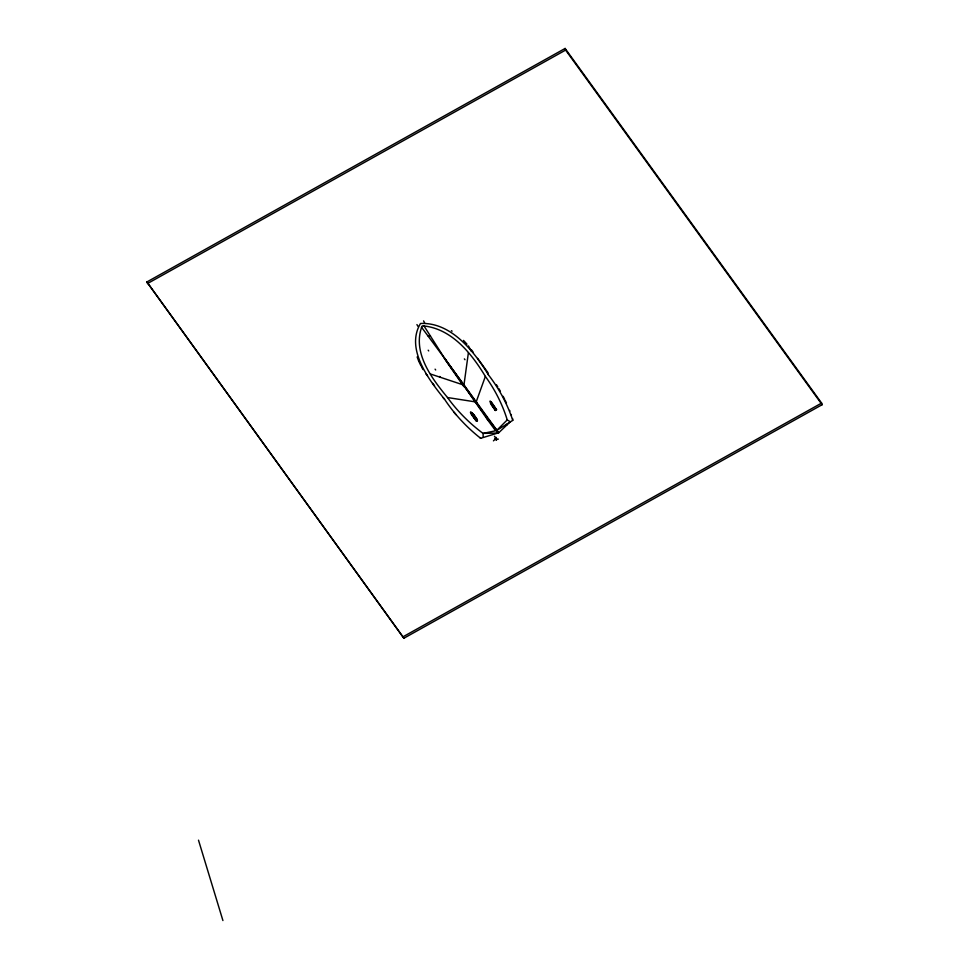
<?xml version="1.0" encoding="UTF-8"?>
<svg xmlns="http://www.w3.org/2000/svg" width="969" height="969" viewBox="0 0 969 969"><rect width="100%" height="100%" fill="white"/><g stroke="black" fill="none" stroke-linecap="round" stroke-linejoin="round"><path stroke-width="1.45" d="M512.771 420.376A230.634 183.468 -16.9 0 0 504.631 400.621L502.645 396.769A238.398 189.633 -16.9 0 0 488.352 374.749C473.998 351.287 451.154 322.059 420.51 323.476C405.103 348.937 429.206 380.296 444.541 399.216A238.156 189.452 -16.9 0 0 460.881 420.061L463.957 423.296A230.901 183.674 -16.9 0 0 480.648 438.303L498.732 432.755L510.275 421.769L507.235 419.928L506.654 418.051A226.807 180.416 -16.9 0 0 500.537 402.353L498.72 398.513A234.922 186.872 -16.9 0 0 485.36 376.396C471.467 353.406 451.639 328.43 422.763 325.826A1.55 1.235 -16.9 0 0 421.987 326.262C412.067 352.619 431.799 378.443 447.508 397.532A234.922 186.872 -16.9 0 0 464.635 417.542L467.809 420.631A226.807 180.416 -16.9 0 0 481.387 432.162L483.083 433.409L496.528 430.575L512.758 420.376L512.613 418.56M468.366 352.886L464.03 384.536L464.551 386.256M474.338 415.556L473.417 414.308A16.933 11.41 8.4 0 0 472.145 412.976C465.156 407.259 482.635 430.26 475.634 417.348M496.564 409.754L495.268 410.481L491.198 404.388A16.933 13.239 -49.4 0 1 490.375 402.801L490.096 400.996L496.564 409.754L491.283 401.856M485.372 376.396L476.324 401.529L476.99 403.746M428.31 336.388L428.686 335.771M423.901 325.778L444.468 358.155A7.51 1.296 59.8 0 0 445.873 360.274L488.158 419.359M498.732 432.755L488.049 419.202L487.419 419.553L494.65 429.437L496.528 430.575L507.235 419.928M493.427 440.859L495.062 439.32A3.719 1.235 46.1 0 1 495.825 439.369L498.369 439.139M421.454 327.147L444.299 357.973A7.449 1.09 61.9 0 0 445.728 360.359L445.946 360.371M146.888 281.967L565.109 48.45L821.603 403.08L822.112 404.715L403.891 638.232L146.888 281.967L403.891 638.232M147.397 283.602L565.605 50.085L565.109 48.45M447.508 397.532L475.634 401.929L444.347 357.949L496.976 430.333M445.728 360.359L447.412 362.382M486.801 417.3L487.419 416.949M487.94 420.267L488.558 419.916M496.443 430.115L498.284 433.01L483.083 433.409L483.143 436.91M403.395 636.585L821.603 403.08M428.94 335.589L430.442 335.964M430.502 374.022L463.327 384.923L487.528 419.71M451.372 330.708L452.099 331.144M472.315 413.242L470.777 412.382L476.215 421.115M463.485 340.41L466.973 344.152M472.327 413.254L475.525 417.154M443.208 397.774L444.541 399.216M425.851 373.78L427.499 375.645M479.994 437.552L480.648 438.303M453.88 412.188L455.999 414.659M468.402 345.885L471.309 351.178M476.106 417.954L474.725 416.089M476.215 418.148L477.257 419.553L475.864 419.965L474.556 418.184M474.338 417.893L473.187 416.307M470.934 413.218L472.472 415.313M496.528 430.575L489.115 420.461M487.201 417.857L483.628 412.951M481.169 409.572L483.01 412.104M464.369 358.881L464.987 359.717M480.563 408.724L476.251 402.777M565.605 50.085L822.112 404.715M471.528 349.966L473.26 352.365M477.596 358.36L488.013 372.75L488.364 374.749M506.278 424.337L506.811 425.064M494.469 408.882L491.319 404.594M439.744 376.444L440.35 377.292M432.792 383.373L434.524 385.771M435.093 369.165L435.687 369.976M463.848 386.643L447.169 362.515M428.201 350.209L428.686 350.911M473.575 414.502L477.511 420.389M495.801 437.189L496.467 438.182M496.455 384.778L497.775 386.873M416.924 324.591L418.075 326.456M498.793 388.557L500.416 391.306M421.697 367.166L423.053 369.601M421.018 365.955L418.887 361.498M495.28 438L496.503 440.217M494.844 438.921L495.062 439.32A4.748 1.575 46.1 0 1 495.874 439.466M423.562 320.884L424.616 322.798M503.129 396.309L504.57 399.095M505.103 400.197L506.472 403.043M509.633 410.42L509.9 411.062M511.184 414.478L511.426 415.132M417.142 356.931L418.56 360.771M494.989 409.572L495.268 410.481M494.481 436.268L494.674 436.886M198.5 840.171L222.918 920.55M496.479 438.388A4.748 2.374 86.8 0 0 496.128 439.805A3.719 1.865 86.8 0 1 496.419 438.303"/></g></svg>
